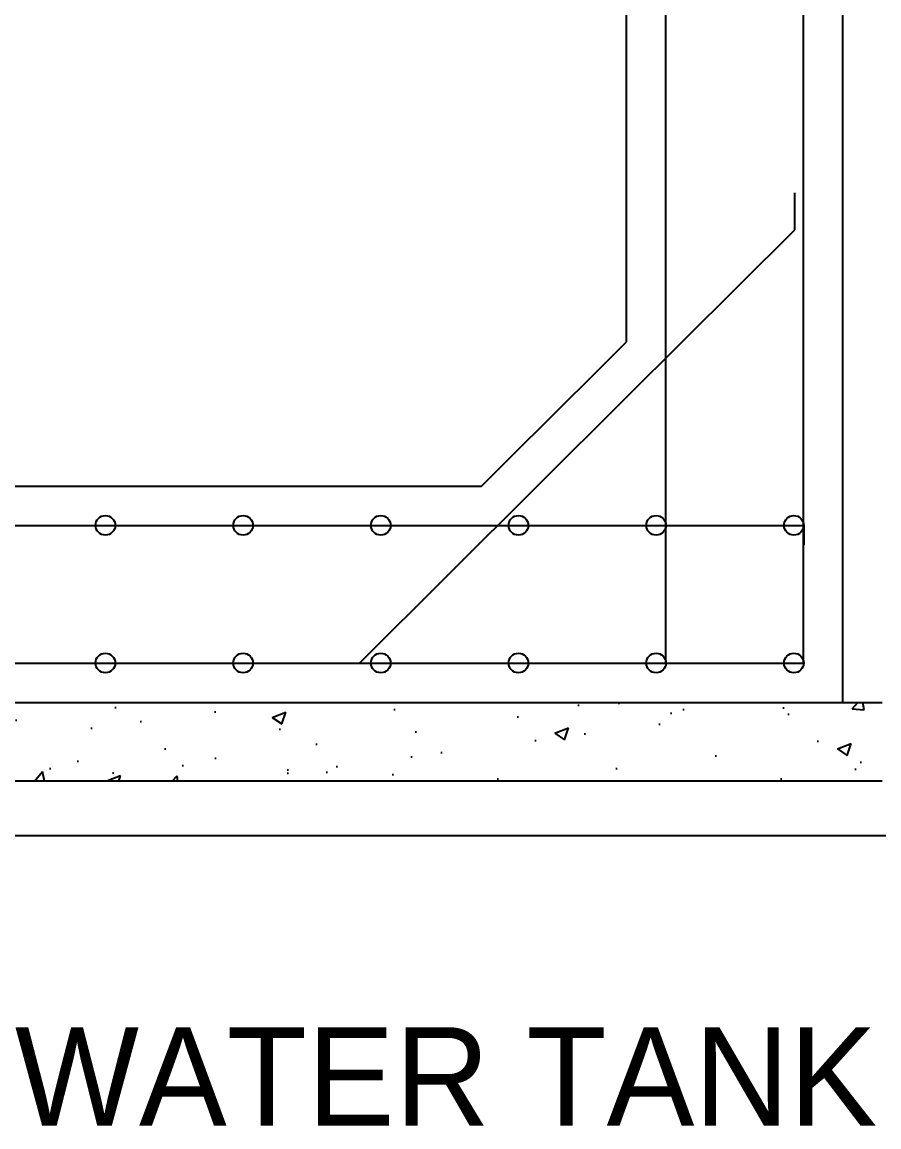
# Model space of a CAD drawing. Header units: inches. Extents: x 12 to 183, y 2 to 116.
# Drawn here: x 111.9 to 155.4, y 2.4 to 58.6 of the extents above; entities that cross this region are included whole.
import ezdxf

# ---------------------------------------------------------------- set-up
doc = ezdxf.new("R2010")
doc.units = ezdxf.units.IN
doc.header["$MEASUREMENT"] = 0
for name, color, linetype in [('Circles', 50, 'Continuous'), ('Rebar lines', 200, 'Continuous'), ('Text', 30, 'Continuous')]:
    doc.layers.add(name, color=color, linetype=linetype)
doc.styles.get("Standard").update_dxf_attribs({"font": ''})
doc.styles.get('Standard').set_extended_font_data('Bahnschrift')
doc.dimstyles.get("Standard").update_dxf_attribs({"dimtxt": 0.18, "dimasz": 0.18, "dimexe": 0.18, "dimexo": 0.0625, "dimgap": 0.09, "dimtad": 0, "dimtih": 1, "dimtoh": 1, "dimdec": 4, "dimzin": 0, "dimdsep": 46, "dimtxsty": 'Standard', "dimcen": 0.09, "dimadec": 0, "dimazin": 0, "dimtfac": 1, "dimtdec": 4, "dimtofl": 0, "dimtmove": 0, "dimatfit": 3, "dimfxl": 1, "dimtolj": 1, "dimtzin": 0, "dimarcsym": 0})

# ---------------------------------------------------------------- blocks, each defined once
blk = doc.blocks.new('*U20')
blk.add_circle((0, 0), 0.5)
blk = doc.blocks.new('*U22')
at = {"layer": 'Circles', "color": 0, "linetype": 'ByBlock', "lineweight": -2, "transparency": 16777216}
for p in [(70, 0), (77, 0), (84, 0), (91, 0), (98, 0), (105, 0)]:
    blk.add_blockref('*U20', p, dxfattribs=at)
blk = doc.blocks.new('*U23')
blk.add_circle((0, 0), 0.5)
blk = doc.blocks.new('*U24')
at = {"layer": 'Circles', "color": 0, "linetype": 'ByBlock', "lineweight": -2, "transparency": 16777216}
for p in [(70, 0), (77, 0), (84, 0), (91, 0), (98, 0), (105, 0)]:
    blk.add_blockref('*U23', p, dxfattribs=at)
blk = doc.blocks.new('*D37')
at = {"layer": 'Defpoints', "color": 0, "transparency": 16777216}
for p in [(39.573, 20.012), (157.59, 20.012), (157.59, 17.223)]:
    blk.add_point(p, dxfattribs=at)
at = {"layer": 'Text', "color": 0, "lineweight": -2, "transparency": 16777216}
for p, q in [((39.573, 19.949), (39.573, 17.043)), ((157.59, 19.949), (157.59, 17.043)), ((39.753, 17.223), (91.511, 17.223)), ((157.41, 17.223), (105.653, 17.223))]:
    blk.add_line(p, q, dxfattribs=at)
at = {"layer": 'Text', "color": 0, "transparency": 16777216}
for points in [[(39.753, 17.253), (39.753, 17.193), (39.573, 17.223)], [(157.41, 17.253), (157.41, 17.193), (157.59, 17.223)]]:
    blk.add_solid(points, dxfattribs=at)
at = {"layer": 'Text', "color": 0, "transparency": 16777216, "insert": (98.582, 17.223), "char_height": 0.18, "attachment_point": 5}
blk.add_mtext('\\A1;{\\H16.66667x;118.0168}', dxfattribs=at)

msp = doc.modelspace()

# ---------------------------------------------------------------- hatches: boundary and pattern name
h = msp.add_hatch()
h.set_pattern_fill('AR-CONC', color=256)
h.set_pattern_definition([(50, (34.906, 19.2965), (7.1726, -0.62752), [0.75, -8.25]), (355, (34.906, 19.2965), (-1.3875, 7.5219), [0.6, -6.6]), (100.4514, (35.504, 19.244), (5.7851, 6.8944), [0.6374, -7.01142]), (46.184, (34.906, 21.2965), (10.6724, -1.6552), [1.125, -12.375]), (96.636, (35.795, 21.159), (9.3466, 9.7412), [0.9561, -10.5171]), (351.184, (34.906, 21.296), (9.3466, 9.7412), [0.9, -9.9]), (21, (35.906, 20.7965), (5.96907, -4.0262), [0.75, -8.25]), (326, (35.906, 20.7965), (2.43315, 7.2515), [0.6, -6.6]), (71.4514, (36.4035, 20.461), (8.40222, 3.2253), [0.6374, -7.01142]), (37.5, (34.906, 19.2965), (0.1216, 3.32894), [0, -6.52, 0, -6.7, 0, -6.625]), (7.5, (34.906, 19.2965), (2.6307, 3.94412), [0, -3.82, 0, -6.37, 0, -2.525]), (327.5, (32.676, 19.2965), (5.338224, -0.22555), [0, -2.5, 0, -7.8, 0, -10.35]), (317.5, (31.676, 19.2965), (5.83186, 1.00105), [0, -3.25, 0, -5.18, 0, -7.35])])
h.paths.add_polyline_path([(157.59001, 24.0186), (155.59002, 24.0116), (151.59002, 24.0116), (151.09705, 24.0116), (46.09705, 24.0116), (41.59705, 24.0116), (39.57319, 24.00983), (39.57319, 20.0116), (41.59705, 20.0116), (46.09705, 20.0116), (155.59002, 20.0116), (157.59001, 20.0116)])

# ---------------------------------------------------------------- linework, layer by layer
for p, q in [((153.58652, 35.0116), (153.58652, 89.0116)), ((142.58652, 42.34884), (142.58652, 83.0116)), ((141.17539, 40.94385), (142.58652, 42.34884)), ((136.64071, 36.42889), (141.17539, 40.94385)), ((135.21723, 35.0116), (136.64071, 36.42889)), ((62.00012, 35.0116), (135.21723, 35.0116)), ((153.58652, 27.0116), (153.58652, 35.0116)), ((151.59705, 33.0116), (151.59705, 32.0116)), ((144.58652, 26.0116), (144.58652, 27.0116)), ((153.58652, 26.0116), (153.58652, 27.0116)), ((153.59002, 24.0116), (153.58652, 26.0116)), ((46.09705, 24.0116), (151.09705, 24.0116)), ((151.09705, 24.0116), (151.59002, 24.0116)), ((151.59002, 24.0116), (155.59002, 24.0116)), ((155.59002, 20.0116), (46.09705, 20.0116))]:
    msp.add_line(p, q)
at = {"layer": 'Rebar lines'}
for p, q in [((151.58652, 35.0116), (151.58652, 87.0116)), ((144.58652, 35.0116), (144.58652, 85.17331)), ((151.14226, 48.0451), (151.14226, 49.92712)), ((142.58652, 39.52656), (151.14226, 48.0451)), ((138.05184, 35.0116), (142.58652, 39.52656)), ((129.01253, 26.0116), (138.05184, 35.0116)), ((144.58652, 27.0116), (144.58652, 35.0116)), ((151.58652, 27.0116), (151.58652, 35.0116)), ((46.09705, 33.0116), (151.09705, 33.0116)), ((151.09705, 33.0116), (151.59705, 33.0116)), ((151.58652, 26.0116), (151.58652, 27.0116)), ((46.09705, 26.0116), (151.09705, 26.0116)), ((151.09705, 26.0116), (151.58652, 26.0116))]:
    msp.add_line(p, q, dxfattribs=at)

# ---------------------------------------------------------------- block references
at = {"layer": 'Circles'}
for name, p in [('*U24', (46.09705, 33.0116)), ('*U22', (46.09705, 26.0116))]:
    msp.add_blockref(name, p, dxfattribs=at)

# ---------------------------------------------------------------- texts
at = {"insert": (56.14838, 7.49485), "char_height": 5, "attachment_point": 1}
msp.add_mtext_dynamic_manual_height_columns('\\A1;UNDERGROUND WATER TANK', width=108.8139013, gutter_width=1, heights=[0], dxfattribs=at)

# ---------------------------------------------------------------- dimensions: what is measured, and where the dimension line sits
at = {"layer": 'Text'}
dim = msp.add_linear_dim(base=(157.59001, 17.2226), p1=(39.57319, 20.0116), p2=(157.59001, 20.0116), text='{\\H16.66667x;<>}', dimstyle='Standard', dxfattribs=at)
dim.commit()
dim.dimension.update_dxf_attribs({"geometry": '*D37', "text_midpoint": (98.5816, 17.2226)})

doc.saveas('drawing.dxf')
